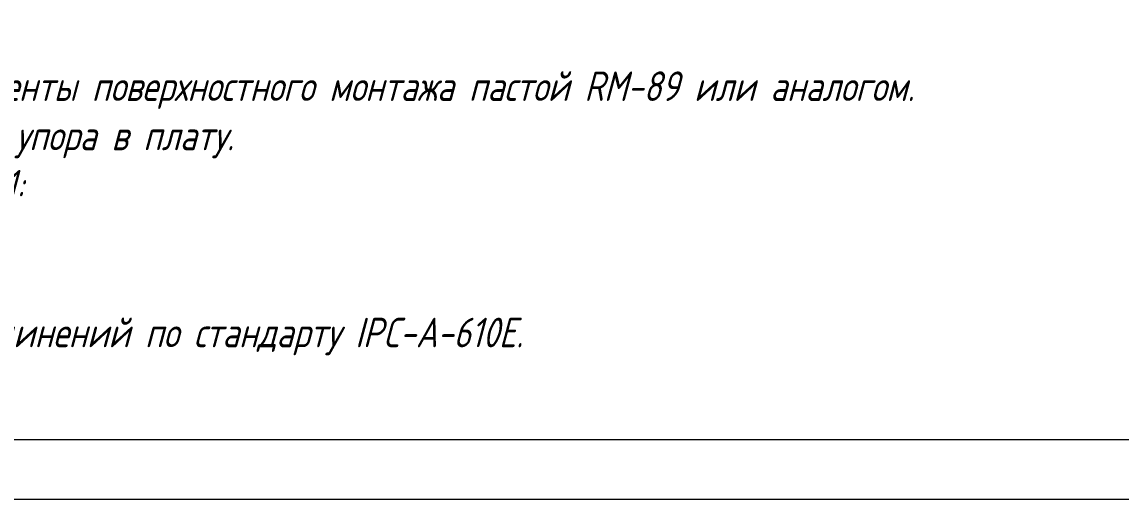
# Model space of a CAD drawing. Extents: x 25 to 880, y 8 to 306.
# Drawn here: x 121.2 to 214.1, y 7.9 to 48.3 of the extents above; entities that cross this region are included whole.
import ezdxf

# ---------------------------------------------------------------- set-up
doc = ezdxf.new("R2010")
doc.units = 0
doc.header["$MEASUREMENT"] = 0
doc.layers.add('BOARD', color=7, linetype='Continuous')
doc.layers.add('РАМКА', color=7, linetype='Continuous', lineweight=0)
doc.styles.add('ГОСТ 2.304', font='CS_Gost2304.shx')

# ---------------------------------------------------------------- blocks, each defined once
blk = doc.blocks.new('РАМКА')
at = {"layer": 'РАМКА'}
for p, q in [((415, 5), (20, 5)), ((0, 0), (420, 0))]:
    blk.add_line(p, q, dxfattribs=at)

msp = doc.modelspace()

# ---------------------------------------------------------------- block references
at = {"layer": 'РАМКА'}
msp.add_blockref('РАМКА', (25.4035, 7.8965), dxfattribs=at)

# ---------------------------------------------------------------- texts
at = {"layer": 'BOARD', "linetype": 'Continuous', "insert": (60.2851, 48.2399), "char_height": 2.5, "width": 180.700783, "attachment_point": 1, "style": 'ГОСТ 2.304'}
msp.add_mtext('{\\Q15;2. Покрытие платы HASL.\\P3. Паять припоем ПОС-61 ГОСТ 21931-76, элементы поверхностного монтажа пастой RM-89 или аналогом.\\P4. Элементы поз. 41, 43, 45 устанавливать до упора в плату.\\P5. Установку ИЭТ производить по ГОСТ29137-91:\\P^Iпоз.59 - вариант 200.00.0000.00.00 \\P6. Перемычки JP1-JP16 не запаиваются.\\P6. Требования к пайке электромонтажных соединений по стандарту IPC-A-610E.\\P7. Остальные Т.Т. по ОСТ4.ГО.070.015.}', dxfattribs=at)

doc.saveas('drawing.dxf')
